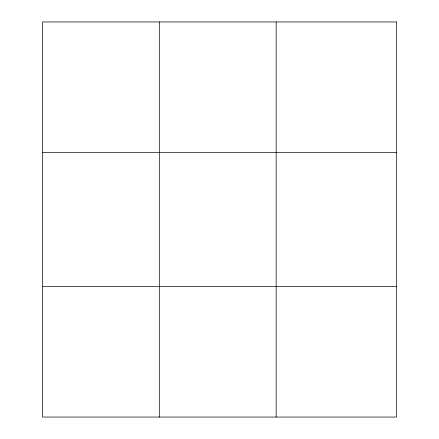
<?xml version="1.0" encoding="UTF-8"?>
<svg xmlns="http://www.w3.org/2000/svg" width="439" height="439" viewBox="0 0 439 439"><rect width="100%" height="100%" fill="white"/><g stroke="black" fill="none" stroke-linecap="round" stroke-linejoin="round"><path stroke-width="0.66" d="M159.308 417.05L159.308 21.95M276.153 417.05L276.153 21.95M42.457 152.333L396.543 152.333M42.457 286.667L396.543 286.667M396.543 21.95L396.543 417.05L42.457 417.05L42.457 21.95L396.543 21.95"/></g></svg>
